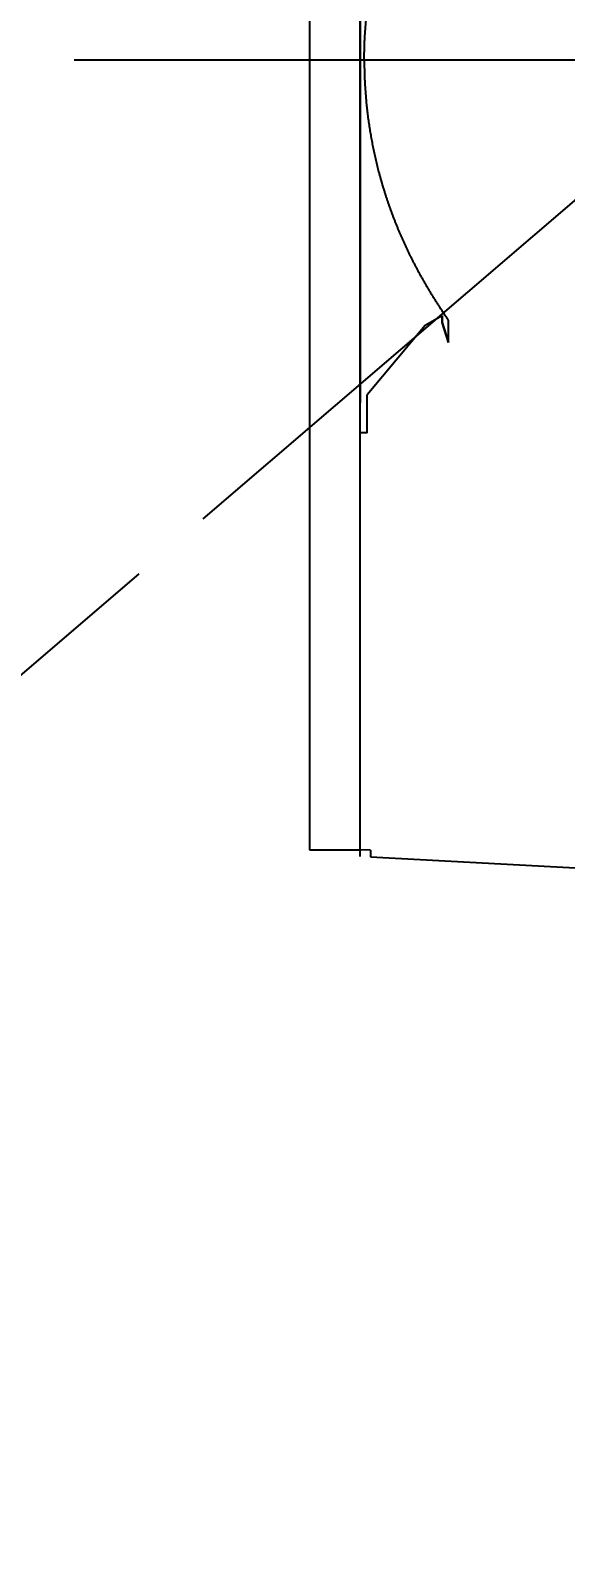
# Model space of a CAD drawing. Header units: millimetres. Extents: x 1 to 339, y 0 to 170.
# Drawn here: x 226.92 to 228.499, y 104.231 to 108.706 of the extents above; entities that cross this region are included whole.
import ezdxf

# ---------------------------------------------------------------- set-up
doc = ezdxf.new("R2010")
doc.units = ezdxf.units.MM
doc.linetypes.add('ACAD_ISO02W100', pattern=[15, 12, -3])
doc.linetypes.add('CENTER', pattern=[0.6, 0.375, -0.075, 0.075, -0.075])
doc.layers.add('中心线', color=1, linetype='ACAD_ISO02W100')
doc.layers.add('标注', color=3, linetype='Continuous')
doc.styles.get("Standard").update_dxf_attribs({"font": 'arial.ttf'})
doc.styles.add('宋体', font='SimSun.ttf', dxfattribs={"width": 0.75})
doc.dimstyles.new('ISO-25', dxfattribs={"dimtxt": 2.5, "dimasz": 2.5, "dimexe": 1.25, "dimexo": 0.625, "dimtad": 1, "dimtxsty": 'Standard', "dimcen": 2.5, "dimadec": 0, "dimazin": 0, "dimtfac": 1, "dimtmove": 0, "dimatfit": 3, "dimfxl": 1, "dimarcsym": 0})

# ---------------------------------------------------------------- blocks, each defined once
blk = doc.blocks.new('1321A')
at = {"linetype": 'Continuous', "lineweight": 25}
for p, q in [((0, 2.3328), (0, 0)), ((0, -2.3302), (0, 2.3302)), ((0, 0), (0, 2.2526)), ((0, -2.2461), (0, 2.2461)), ((0, 1.7), (0, 0)), ((0, -1.55), (0, 1.55)), ((0, -1.55), (0, 1.55)), ((0, 1.1419), (0, 0)), ((0, 1.1419), (0, 0)), ((0, -1.0118), (0, 1.0118)), ((0, 1.0118), (0, -1.0118)), ((0, -1.1419), (0, 0)), ((0, -1.1419), (0, 0)), ((0, -2.3502), (0, 0)), ((0.2417, -0.7546), (0.1917, -0.7834)), ((0.2417, -0.7546), (0.1917, -0.7834)), ((0.2417, -0.7546), (0.1917, -0.7834)), ((0.2417, -0.7546), (0.1917, -0.7834)), ((0.2417, -0.7546), (0.1917, -0.7834)), ((0.2417, -0.7546), (0.1917, -0.7834)), ((0.2417, -0.7546), (0.1917, -0.7834)), ((0.2417, -0.7546), (0.2417, -0.7746)), ((0.2417, -0.7746), (0.2417, -0.7546)), ((0.2417, -0.7746), (0.2417, -0.7546)), ((0.2417, -0.7746), (0.2417, -0.7546)), ((0.2417, -0.7746), (0.2417, -0.7546)), ((0.2417, -0.7746), (0.2417, -0.7546)), ((0.1917, -0.7834), (0.02, -0.988)), ((0.1917, -0.7834), (0.02, -0.988)), ((0.1917, -0.7834), (0.02, -0.988)), ((0.1917, -0.7834), (0.02, -0.988)), ((0.1917, -0.7834), (0.02, -0.988)), ((0.1917, -0.7834), (0.02, -0.988)), ((0.1917, -0.7834), (0.02, -0.988)), ((0.2417, -0.7746), (0.26, -0.8334)), ((0.26, -0.8334), (0.2417, -0.7746)), ((0.26, -0.8334), (0.2417, -0.7746)), ((0.26, -0.8334), (0.2417, -0.7746)), ((0.26, -0.8334), (0.2417, -0.7746)), ((0.26, -0.8334), (0.2417, -0.7746)), ((0.26, -0.8334), (0.2417, -0.7746)), ((0.26, -0.8334), (0.26, -0.7681)), ((0.02, -1.1), (0.02, -0.988)), ((0.02, -1.1), (0.02, -0.988)), ((0.02, -1.1), (0.02, -0.988)), ((0.02, -1.1), (0.02, -0.988)), ((0.02, -1.1), (0.02, -0.988)), ((0.02, -1.1), (0, -1.1)), ((0, -2.3302), (0, -1.1)), ((0.02, -1.1), (0, -1.1)), ((0, -2.3302), (0, -1.1)), ((0.02, -1.1), (0, -1.1)), ((0.02, -1.1), (0, -1.1)), ((0, -2.3302), (0, -1.1)), ((0.02, -1.1), (0, -1.1)), ((0, -2.3302), (0, -1.1)), ((0.02, -1.1), (0, -1.1)), ((0.02, -1.1), (0, -1.1)), ((0.03, -2.3318), (0, -2.3302)), ((0.03, -2.3318), (0, -2.3302)), ((0.03, -2.3318), (0, -2.3302)), ((0.03, -2.3318), (0.03, -2.3518)), ((0.03, -2.3318), (0.03, -2.3518)), ((0.03, -2.3318), (0.03, -2.3518)), ((0.03, -2.3518), (0.95, -2.4)), ((0.03, -2.3518), (0.95, -2.4)), ((0.03, -2.3518), (0.95, -2.4))]:
    blk.add_line(p, q, dxfattribs=at)
blk.add_line((-0.4636, -1.3536), (1.1168, 0))
for points in [[(0.0117, 0), (0.0117, 0.0029), (0.0117, 0.0087), (0.0118, 0.0173), (0.012, 0.026), (0.0122, 0.0347), (0.0124, 0.0434), (0.0127, 0.052), (0.0131, 0.0607), (0.0135, 0.0694), (0.014, 0.078), (0.0146, 0.0867), (0.0152, 0.0954), (0.0159, 0.1041), (0.0166, 0.1127), (0.0174, 0.1214), (0.0182, 0.1301), (0.0191, 0.1387), (0.0201, 0.1474), (0.0211, 0.1561), (0.0222, 0.1648), (0.0233, 0.1734), (0.0245, 0.1821), (0.0258, 0.1908), (0.0271, 0.1995), (0.0285, 0.2081), (0.0299, 0.2168), (0.0314, 0.2255), (0.033, 0.2341), (0.0346, 0.2428), (0.0363, 0.2515), (0.038, 0.2602), (0.0398, 0.2688), (0.0417, 0.2775), (0.0436, 0.2862), (0.0456, 0.2948), (0.0476, 0.3035), (0.0498, 0.3122), (0.0519, 0.3209), (0.0542, 0.3295), (0.0565, 0.3382), (0.0589, 0.3469), (0.0613, 0.3555), (0.0638, 0.3642), (0.0663, 0.3729), (0.069, 0.3816), (0.0717, 0.3902), (0.0744, 0.3989), (0.0773, 0.4076), (0.0802, 0.4162), (0.0831, 0.4249), (0.0862, 0.4336), (0.0893, 0.4423), (0.0924, 0.4509), (0.0957, 0.4596), (0.099, 0.4683), (0.1024, 0.4769), (0.1058, 0.4856), (0.1094, 0.4943), (0.113, 0.503), (0.1166, 0.5116), (0.1204, 0.5203), (0.1242, 0.529), (0.1281, 0.5377), (0.1321, 0.5463), (0.1361, 0.555), (0.1402, 0.5637), (0.1444, 0.5723), (0.1487, 0.581), (0.1531, 0.5897), (0.1575, 0.5984), (0.162, 0.607), (0.1666, 0.6157), (0.1713, 0.6244), (0.1761, 0.633), (0.1809, 0.6417), (0.1858, 0.6504), (0.1908, 0.6591), (0.1959, 0.6677), (0.2011, 0.6764), (0.2063, 0.6851), (0.2116, 0.6937), (0.217, 0.7024), (0.2225, 0.7111), (0.228, 0.7198), (0.2336, 0.7284), (0.2393, 0.7371), (0.245, 0.7458), (0.2508, 0.7544), (0.2558, 0.7619), (0.2589, 0.7665), (0.26, 0.7681)], [(0.0117, 0), (0.0117, -0.0029), (0.0117, -0.0087), (0.0118, -0.0173), (0.012, -0.026), (0.0122, -0.0347), (0.0124, -0.0434), (0.0127, -0.052), (0.0131, -0.0607), (0.0135, -0.0694), (0.014, -0.078), (0.0146, -0.0867), (0.0152, -0.0954), (0.0159, -0.1041), (0.0166, -0.1127), (0.0174, -0.1214), (0.0182, -0.1301), (0.0191, -0.1387), (0.0201, -0.1474), (0.0211, -0.1561), (0.0222, -0.1648), (0.0233, -0.1734), (0.0245, -0.1821), (0.0258, -0.1908), (0.0271, -0.1995), (0.0285, -0.2081), (0.0299, -0.2168), (0.0314, -0.2255), (0.033, -0.2341), (0.0346, -0.2428), (0.0363, -0.2515), (0.038, -0.2602), (0.0398, -0.2688), (0.0417, -0.2775), (0.0436, -0.2862), (0.0456, -0.2948), (0.0476, -0.3035), (0.0498, -0.3122), (0.0519, -0.3209), (0.0542, -0.3295), (0.0565, -0.3382), (0.0589, -0.3469), (0.0613, -0.3555), (0.0638, -0.3642), (0.0663, -0.3729), (0.069, -0.3816), (0.0717, -0.3902), (0.0744, -0.3989), (0.0773, -0.4076), (0.0802, -0.4162), (0.0831, -0.4249), (0.0862, -0.4336), (0.0893, -0.4423), (0.0924, -0.4509), (0.0957, -0.4596), (0.099, -0.4683), (0.1024, -0.4769), (0.1058, -0.4856), (0.1094, -0.4943), (0.113, -0.503), (0.1166, -0.5116), (0.1204, -0.5203), (0.1242, -0.529), (0.1281, -0.5377), (0.1321, -0.5463), (0.1361, -0.555), (0.1402, -0.5637), (0.1444, -0.5723), (0.1487, -0.581), (0.1531, -0.5897), (0.1575, -0.5984), (0.162, -0.607), (0.1666, -0.6157), (0.1713, -0.6244), (0.1761, -0.633), (0.1809, -0.6417), (0.1858, -0.6504), (0.1908, -0.6591), (0.1959, -0.6677), (0.2011, -0.6764), (0.2063, -0.6851), (0.2116, -0.6937), (0.217, -0.7024), (0.2225, -0.7111), (0.228, -0.7198), (0.2336, -0.7284), (0.2393, -0.7371), (0.245, -0.7458), (0.2508, -0.7544), (0.2558, -0.7619), (0.2589, -0.7665), (0.26, -0.7681)]]:
    blk.add_open_spline(points, degree=3, knots=[0, 0, 0, 0, 0.0086716, 0.0173437, 0.0260164, 0.0346904, 0.0433659, 0.0520434, 0.0607232, 0.0694057, 0.0780913, 0.0867804, 0.0954734, 0.1041708, 0.1128728, 0.1215799, 0.1302924, 0.1390109, 0.1477356, 0.1564671, 0.1652056, 0.1739516, 0.1827056, 0.1914679, 0.200239, 0.2090193, 0.2178092, 0.2266091, 0.2354195, 0.2442409, 0.2530736, 0.2619182, 0.2707751, 0.2796447, 0.2885276, 0.2974242, 0.306335, 0.3152605, 0.3242012, 0.3331576, 0.3421301, 0.3511195, 0.360126, 0.3691504, 0.3781931, 0.3872547, 0.3963358, 0.4054369, 0.4145586, 0.4237014, 0.4328661, 0.4420531, 0.4512632, 0.4604969, 0.4697548, 0.4790376, 0.488346, 0.4976807, 0.5070422, 0.5164314, 0.5258488, 0.5352953, 0.5447716, 0.5542783, 0.5638162, 0.5733862, 0.5829889, 0.5926251, 0.6022955, 0.612001, 0.6217423, 0.63152, 0.6413349, 0.6511877, 0.6610789, 0.6710091, 0.6809787, 0.6909882, 0.7010378, 0.7111275, 0.7212574, 0.7314272, 0.7416364, 0.7518844, 0.7621701, 0.7724923, 0.7828492, 0.793239, 0.8036593, 0.8141072, 0.820183, 0.820183, 0.820183, 0.820183], dxfattribs=at)
at = {"linetype": 'CENTER', "lineweight": 9, "ltscale": 0.0256}
blk.add_open_spline([(2.5169, 0), (3.641, 0), (-0.2271, 0)], degree=1, knots=[0, 0, 0.091743, 1, 1], dxfattribs=at)
blk = doc.blocks.new('*D26')
at = {"layer": 'Defpoints', "color": 0, "transparency": 16777216}
for p in [(227.4296, 109.9722), (229.01, 108.6185), (229.01, 108.6185), (223.2968, 107.2441), (227.4296, 107.2649)]:
    blk.add_point(p, dxfattribs=at)
at = {"layer": '标注', "transparency": 16777216}
for p, q in [((227.2398, 110.1348), (224.3572, 112.6038)), ((227.2398, 107.1023), (224.3572, 104.6333))]:
    blk.add_line(p, q, dxfattribs=at)
for start, end in [(119.89485, 129.65709), (139.41933, 220.58067), (230.34291, 240.10515)]:
    blk.add_arc((229.01, 108.6185), 5.8762, start, end, dxfattribs=at)
for points in [[(225.3768, 113.0237), (225.143, 113.2613), (224.5471, 112.4411)], [(225.143, 103.9758), (225.3768, 104.2134), (224.5471, 104.796)]]:
    blk.add_solid(points, dxfattribs=at)
at = {"layer": '标注', "transparency": 16777216, "insert": (222.0252, 108.6343), "char_height": 1.5, "attachment_point": 5, "rotation": 89.8712, "style": '宋体'}
blk.add_mtext('81°±3°', dxfattribs=at)

msp = doc.modelspace()

# ---------------------------------------------------------------- linework, layer by layer
for p, q in [((227.7432, 110.9488), (227.7432, 106.288)), ((227.7432, 106.288), (227.8932, 106.2883))]:
    msp.add_line(p, q)
at = {"layer": '中心线'}
msp.add_line((233.7569, 108.6183), (227.0491, 108.6186), dxfattribs=at)

# ---------------------------------------------------------------- block references
msp.add_blockref('1321A', (227.8932, 108.6185))

# ---------------------------------------------------------------- dimensions: what is measured, and where the dimension line sits
at = {"layer": '标注'}
dim = msp.add_angular_dim_2l(base=(223.2968, 107.2441), line1=((227.4296, 107.2649), (229.01, 108.6185)), line2=((227.4296, 109.9722), (229.01, 108.6185)), dimstyle='ISO-25', override={"dimtxt": 1.5, "dimasz": 1, "dimexe": 0.25, "dimexo": 0.25, "dimgap": 0.3, "dimrnd": 0.0005, "dimdsep": 46, "dimtxsty": '宋体', "dimcen": 1, "dimclrd": 256, "dimclre": 256, "dimclrt": 256, "dimadec": 0, "dimtol": 1, "dimtp": 3, "dimtm": 3, "dimtdec": 0, "dimlwd": 65535, "dimlwe": 65535}, dxfattribs=at)
dim.commit()
dim.dimension.update_dxf_attribs({"geometry": '*D26', "text_midpoint": (223.1338, 108.6318), "dimtype": 162})

doc.saveas('drawing.dxf')
